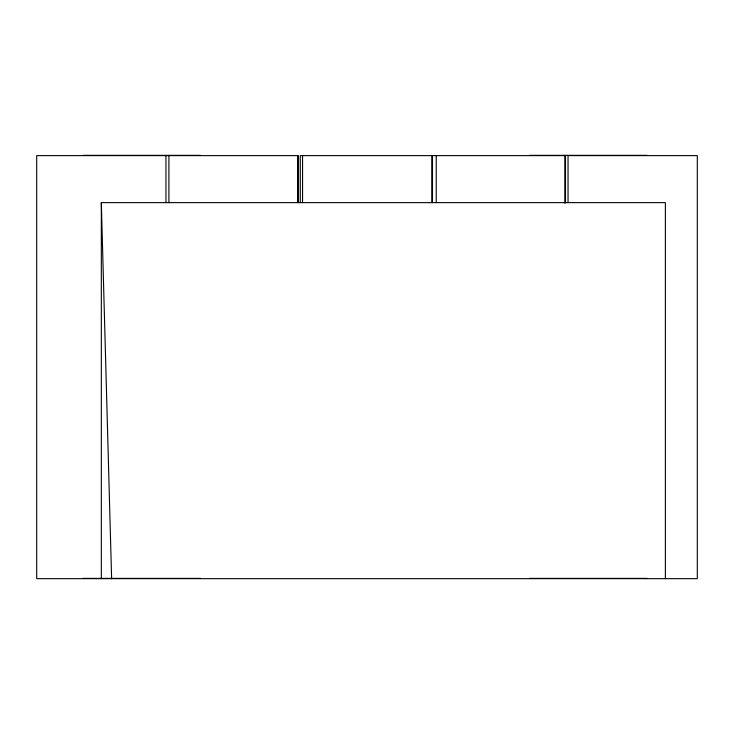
<?xml version="1.0" encoding="UTF-8"?>
<svg xmlns="http://www.w3.org/2000/svg" width="734" height="734" viewBox="0 0 734 734"><rect width="100%" height="100%" fill="white"/><g stroke="black" fill="none" stroke-linecap="round" stroke-linejoin="round"><path stroke-width="1.1" d="M83.07 155.333L200.575 155.333M529.609 155.333L647.113 155.333M101.329 578.667L101.329 202.63L665.38 202.63L665.38 578.667M83.07 578.374L200.575 578.374M529.609 578.374L647.113 578.374M101.329 202.63L111.614 578.667M568.043 202.63L568.043 155.626L697.3 155.626L697.3 578.667L36.7 578.667L36.7 155.626L298.16 155.626L298.16 202.63M565.492 202.63L565.492 155.626L432.482 155.626L432.482 202.63M564.859 155.333L564.859 203.318M436.235 155.626L436.235 202.63M431.831 202.63L431.831 155.626L300.279 155.626L300.279 202.63M302.564 155.626L302.564 202.63M297.866 155.626L297.866 202.63M168.903 155.626L168.903 202.63M165.957 155.626L165.957 202.63"/></g></svg>
